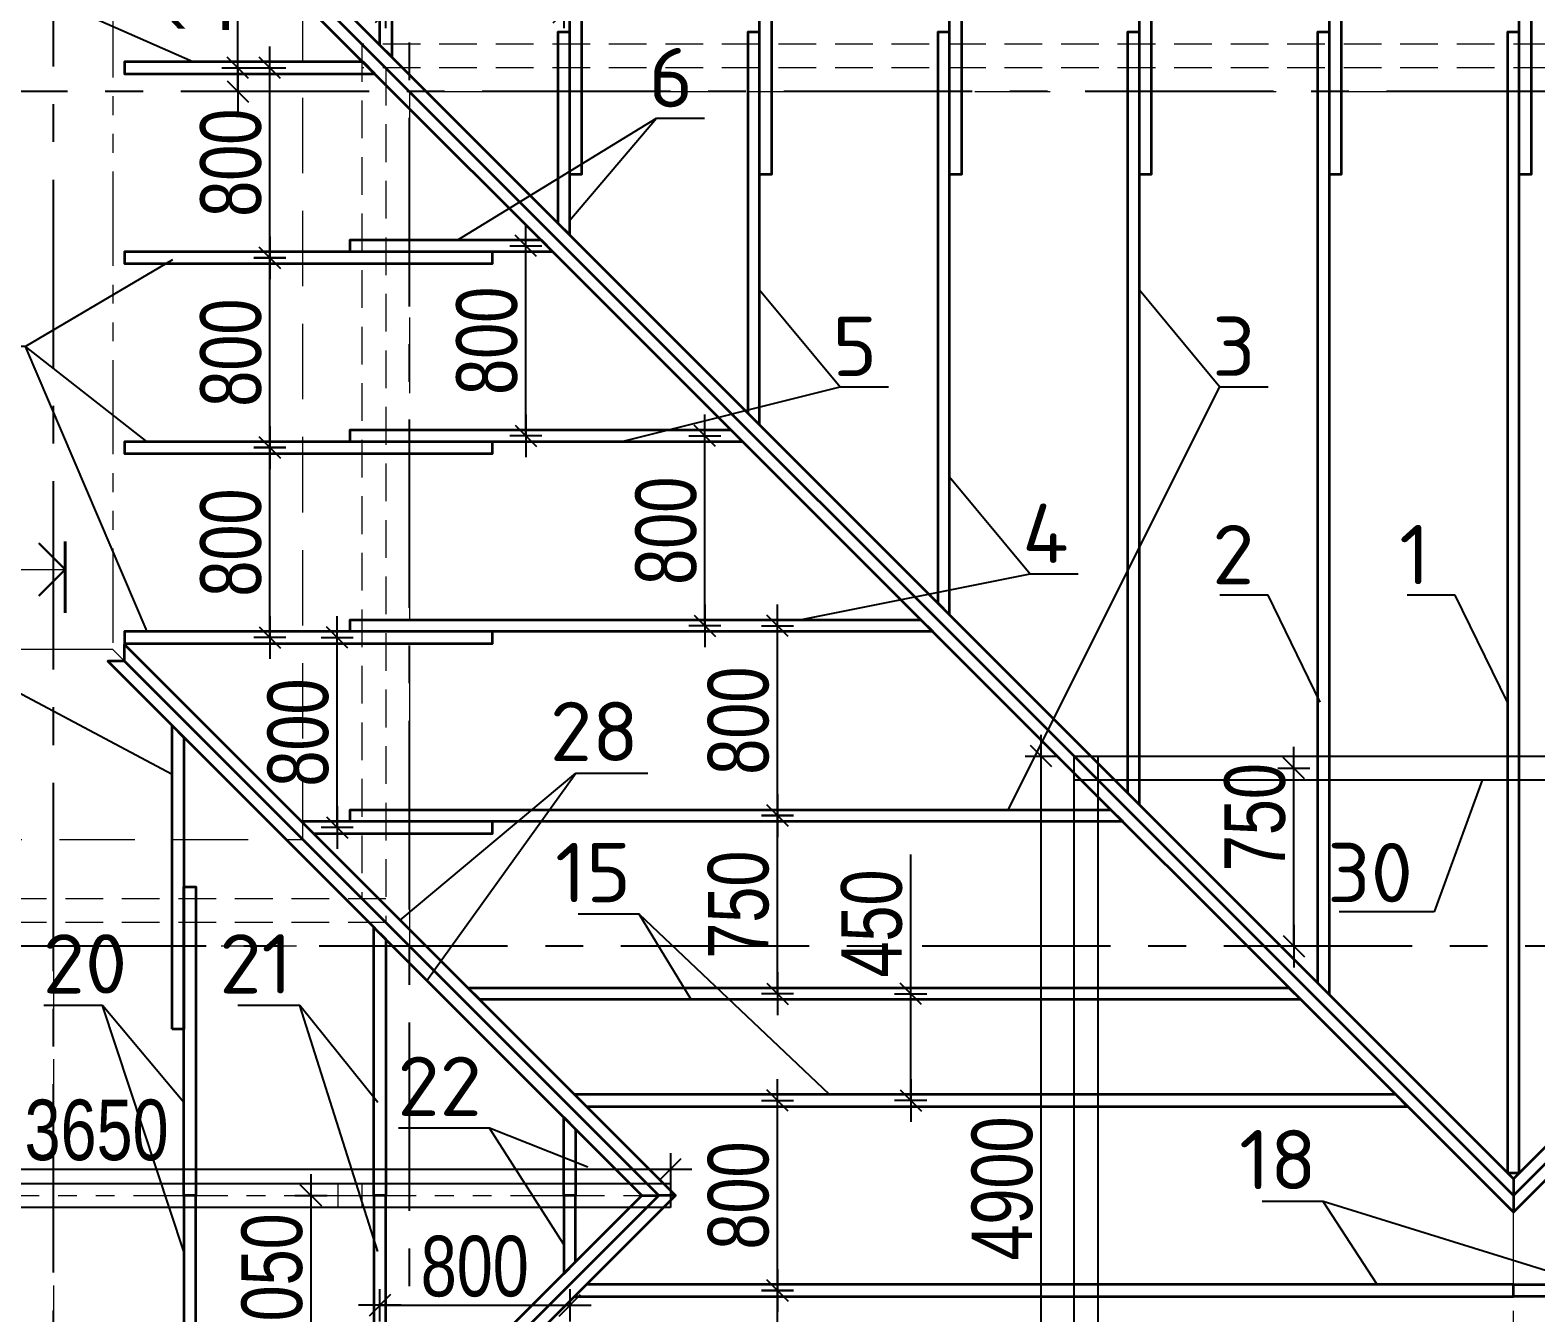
# Model space of a CAD drawing. Extents: x -12289450 to -10763036, y -7834513 to -6150123.
# Drawn here: x -10999587 to -10993244, y -7682262 to -7676859 of the extents above; entities that cross this region are included whole.
import ezdxf

# ---------------------------------------------------------------- set-up
doc = ezdxf.new("R2010")
doc.units = 0
doc.header["$LTSCALE"] = 25
doc.header["$PDMODE"] = 35
for name, pattern in [('CENTER', [50.8, 31.75, -6.35, 6.35, -6.35]), ('HIDDEN', [9.525, 6.35, -3.175]), ('HIDDEN2', [4.7625, 3.175, -1.5875]), ('PHANTOM2', [31.75, 15.875, -3.175, 3.175, -3.175, 3.175, -3.175])]:
    doc.linetypes.add(name, pattern=pattern)
doc.layers.get('DefPoints').update_dxf_attribs({"color": 10, "lineweight": 30})
for name, color, linetype in [('001-ПЕРЕГОРОДКИ', 5, 'Continuous'), ('005-РАЗМЕРЫ', 252, 'Continuous'), ('008-ШТРИХОВКА', 252, 'Continuous'), ('014-ОСИ', 251, 'CENTER'), ('Крыши', 7, 'Continuous')]:
    doc.layers.add(name, color=color, linetype=linetype)
for name, color, linetype, lineweight in [('Перегор', 4, 'Continuous', 20), ('Стена', 7, 'Continuous', 5), ('СТЕНЫ', 5, 'Continuous', 40), ('тонкий', 114, 'Continuous', 20)]:
    doc.layers.add(name, color=color, linetype=linetype, lineweight=lineweight)
doc.styles.add('ROMANT', font='romant.shx', dxfattribs={"height": 2})
doc.styles.add('RUSS', font='russ', dxfattribs={"width": 0.8})
doc.styles.add('TXT0', font='txt', dxfattribs={"width": 0.8})
doc.dimstyles.new('RUSS100', dxfattribs={"dimscale": 100, "dimtxt": 2, "dimasz": 1, "dimexe": 0.5, "dimexo": 3, "dimgap": 0.5, "dimtad": 1, "dimdec": 0, "dimrnd": 2.5, "dimzin": 0, "dimdsep": 46, "dimtxsty": 'RUSS', "dimblk1": 'ARCHTICK', "dimblk2": 'ARCHTICK', "dimsah": 1, "dimcen": 3, "dimdle": 1, "dimadec": 0, "dimazin": 2, "dimtp": 6, "dimtm": 6, "dimtfac": 3, "dimtdec": 0, "dimtmove": 2, "dimatfit": 3, "dimldrblk": 'NONE', "dimfxl": 0, "dimtolj": 1, "dimtzin": 0, "dimarcsym": 0})
doc.dimstyles.new('РАЗМЕРЫ', dxfattribs={"dimscale": 30, "dimtxt": 8.5, "dimasz": 0.15, "dimexe": 0, "dimexo": 0, "dimgap": 1.2, "dimtad": 1, "dimdec": 0, "dimzin": 0, "dimdsep": 46, "dimtxsty": 'TXT0', "dimblk1": 'A8MITTA', "dimblk2": 'A8MITTA', "dimsah": 1, "dimcen": 2, "dimse1": 1, "dimse2": 1, "dimadec": 0, "dimazin": 0, "dimtp": 6, "dimtm": 6, "dimtfac": 1, "dimtdec": 0, "dimtofl": 0, "dimtmove": 0, "dimatfit": 3, "dimldrblk": 'A8MITTA', "dimfxl": 0, "dimtolj": 1, "dimtzin": 0, "dimarcsym": 0})

# ---------------------------------------------------------------- blocks, each defined once
blk = doc.blocks.new('_ArchTick')
at = {"color": 0, "linetype": 'ByBlock', "const_width": 0.15}
blk.add_lwpolyline([(-0.5, -0.5), (0.5, 0.5)], dxfattribs=at)
blk = doc.blocks.new('A8MITTA', base_point=(3180, 3140))
for p, q in [((3170, 3130), (3190, 3150)), ((3180, 3155), (3180, 3125)), ((3160, 3140), (3200, 3140))]:
    blk.add_line(p, q)
blk = doc.blocks.new('*D810')
at = {"layer": '005-РАЗМЕРЫ', "color": 0, "lineweight": -2, "ltscale": 1.2, "transparency": 16777216}
blk.add_line((-10998084.9, -7676782.3), (-10997343.9, -7676782.3), dxfattribs=at)
at = {"layer": 'DefPoints', "color": 0, "ltscale": 1.2, "transparency": 16777216}
for p in [(-10997339.4, -7676274.7), (-10997339.4, -7676782.3), (-10998089.4, -7677224.7)]:
    blk.add_point(p, dxfattribs=at)
at = {"layer": '005-РАЗМЕРЫ', "color": 0, "lineweight": -2, "ltscale": 1.2, "transparency": 16777216, "xscale": 4.5, "yscale": 4.5, "zscale": 4.5, "rotation": 180}
blk.add_blockref('A8MITTA', (-10998089.4, -7676782.3), dxfattribs=at)
at = {"layer": '005-РАЗМЕРЫ', "color": 0, "lineweight": -2, "ltscale": 1.2, "transparency": 16777216, "xscale": 4.5, "yscale": 4.5, "zscale": 4.5}
blk.add_blockref('A8MITTA', (-10997339.4, -7676782.3), dxfattribs=at)
at = {"layer": '005-РАЗМЕРЫ', "color": 0, "ltscale": 1.2, "transparency": 16777216, "insert": (-10997739.4, -7676618.8), "char_height": 255, "attachment_point": 5, "style": 'TXT0'}
blk.add_mtext('\\A1;750', dxfattribs=at)
blk = doc.blocks.new('*D843')
at = {"layer": '005-РАЗМЕРЫ', "color": 0, "lineweight": -2, "ltscale": 1.2, "transparency": 16777216}
blk.add_line((-10998577.8, -7679412.7), (-10998577.8, -7678621.7), dxfattribs=at)
at = {"layer": 'DefPoints', "color": 0, "ltscale": 1.2, "transparency": 16777216}
for p in [(-10999189.4, -7678617.2), (-10998577.8, -7678617.2), (-10999189.4, -7679417.2)]:
    blk.add_point(p, dxfattribs=at)
at = {"layer": '005-РАЗМЕРЫ', "color": 0, "lineweight": -2, "ltscale": 1.2, "transparency": 16777216, "xscale": 4.5, "yscale": 4.5, "zscale": 4.5}
for p, rotation in [((-10998577.8, -7678617.2), 90), ((-10998577.8, -7679417.2), 270)]:
    blk.add_blockref('A8MITTA', p, dxfattribs=dict(at, rotation=rotation))
at = {"layer": '005-РАЗМЕРЫ', "color": 0, "ltscale": 1.2, "transparency": 16777216, "insert": (-10998741.3, -7679017.2), "char_height": 255, "attachment_point": 5, "rotation": 90, "style": 'TXT0'}
blk.add_mtext('\\A1;800', dxfattribs=at)
blk = doc.blocks.new('*D844')
at = {"layer": '005-РАЗМЕРЫ', "color": 0, "lineweight": -2, "ltscale": 1.2, "transparency": 16777216}
blk.add_line((-10998577.8, -7678612.7), (-10998577.8, -7677821.7), dxfattribs=at)
at = {"layer": 'DefPoints', "color": 0, "ltscale": 1.2, "transparency": 16777216}
for p in [(-10999189.4, -7677817.2), (-10998577.8, -7677817.2), (-10999189.4, -7678617.2)]:
    blk.add_point(p, dxfattribs=at)
at = {"layer": '005-РАЗМЕРЫ', "color": 0, "lineweight": -2, "ltscale": 1.2, "transparency": 16777216, "xscale": 4.5, "yscale": 4.5, "zscale": 4.5}
for p, rotation in [((-10998577.8, -7677817.2), 90), ((-10998577.8, -7678617.2), 270)]:
    blk.add_blockref('A8MITTA', p, dxfattribs=dict(at, rotation=rotation))
at = {"layer": '005-РАЗМЕРЫ', "color": 0, "ltscale": 1.2, "transparency": 16777216, "insert": (-10998741.3, -7678217.2), "char_height": 255, "attachment_point": 5, "rotation": 90, "style": 'TXT0'}
blk.add_mtext('\\A1;800', dxfattribs=at)
blk = doc.blocks.new('*D845')
at = {"layer": '005-РАЗМЕРЫ', "color": 0, "lineweight": -2, "ltscale": 1.2, "transparency": 16777216}
blk.add_line((-10998294.4, -7680212.7), (-10998294.4, -7679421.7), dxfattribs=at)
at = {"layer": 'DefPoints', "color": 0, "ltscale": 1.2, "transparency": 16777216}
for p in [(-10998906.1, -7679417.2), (-10998294.4, -7679417.2), (-10998906.1, -7680217.2)]:
    blk.add_point(p, dxfattribs=at)
at = {"layer": '005-РАЗМЕРЫ', "color": 0, "lineweight": -2, "ltscale": 1.2, "transparency": 16777216, "xscale": 4.5, "yscale": 4.5, "zscale": 4.5}
for p, rotation in [((-10998294.4, -7679417.2), 90), ((-10998294.4, -7680217.2), 270)]:
    blk.add_blockref('A8MITTA', p, dxfattribs=dict(at, rotation=rotation))
at = {"layer": '005-РАЗМЕРЫ', "color": 0, "ltscale": 1.2, "transparency": 16777216, "insert": (-10998457.9, -7679817.2), "char_height": 255, "attachment_point": 5, "rotation": 90, "style": 'TXT0'}
blk.add_mtext('\\A1;800', dxfattribs=at)
blk = doc.blocks.new('*D846')
at = {"layer": '005-РАЗМЕРЫ', "color": 0, "lineweight": -2, "ltscale": 1.2, "transparency": 16777216}
blk.add_line((-10998577.8, -7677812.7), (-10998577.8, -7677021.7), dxfattribs=at)
at = {"layer": 'DefPoints', "color": 0, "ltscale": 1.2, "transparency": 16777216}
for p in [(-10999189.4, -7677017.2), (-10998577.8, -7677017.2), (-10999189.4, -7677817.2)]:
    blk.add_point(p, dxfattribs=at)
at = {"layer": '005-РАЗМЕРЫ', "color": 0, "lineweight": -2, "ltscale": 1.2, "transparency": 16777216, "xscale": 4.5, "yscale": 4.5, "zscale": 4.5}
for p, rotation in [((-10998577.8, -7677017.2), 90), ((-10998577.8, -7677817.2), 270)]:
    blk.add_blockref('A8MITTA', p, dxfattribs=dict(at, rotation=rotation))
at = {"layer": '005-РАЗМЕРЫ', "color": 0, "ltscale": 1.2, "transparency": 16777216, "insert": (-10998741.3, -7677417.2), "char_height": 255, "attachment_point": 5, "rotation": 90, "style": 'TXT0'}
blk.add_mtext('\\A1;800', dxfattribs=at)
blk = doc.blocks.new('*D847')
at = {"layer": '005-РАЗМЕРЫ', "color": 0, "lineweight": -2, "ltscale": 1.2, "transparency": 16777216}
for p, q in [((-10998712.3, -7677017.2), (-10998712.3, -7676410.9)), ((-10998712.3, -7677112.7), (-10998712.3, -7677021.7))]:
    blk.add_line(p, q, dxfattribs=at)
at = {"layer": 'DefPoints', "color": 0, "ltscale": 1.2, "transparency": 16777216}
for p in [(-10999189.4, -7677017.2), (-10999189.4, -7677117.2), (-10998712.3, -7677117.2)]:
    blk.add_point(p, dxfattribs=at)
at = {"layer": '005-РАЗМЕРЫ', "color": 0, "lineweight": -2, "ltscale": 1.2, "transparency": 16777216, "xscale": 4.5, "yscale": 4.5, "zscale": 4.5}
for p, rotation in [((-10998712.3, -7677017.2), 90), ((-10998712.3, -7677117.2), 270)]:
    blk.add_blockref('A8MITTA', p, dxfattribs=dict(at, rotation=rotation))
at = {"layer": '005-РАЗМЕРЫ', "color": 0, "ltscale": 1.2, "transparency": 16777216, "insert": (-10998875.8, -7676650.9), "char_height": 255, "attachment_point": 5, "rotation": 90, "style": 'TXT0'}
blk.add_mtext('\\A1;100', dxfattribs=at)
blk = doc.blocks.new('*D848')
at = {"layer": '005-РАЗМЕРЫ', "color": 0, "lineweight": -2, "ltscale": 1.2, "transparency": 16777216}
blk.add_line((-10998404.2, -7682812.7), (-10998404.2, -7681771.7), dxfattribs=at)
at = {"layer": 'DefPoints', "color": 0, "ltscale": 1.2, "transparency": 16777216}
for p in [(-10998404.2, -7681767.2), (-10998344.2, -7681767.2), (-10998344.2, -7682817.2)]:
    blk.add_point(p, dxfattribs=at)
at = {"layer": '005-РАЗМЕРЫ', "color": 0, "lineweight": -2, "ltscale": 1.2, "transparency": 16777216, "xscale": 4.5, "yscale": 4.5, "zscale": 4.5}
for p, rotation in [((-10998404.2, -7681767.2), 90), ((-10998404.2, -7682817.2), 270)]:
    blk.add_blockref('A8MITTA', p, dxfattribs=dict(at, rotation=rotation))
at = {"layer": '005-РАЗМЕРЫ', "color": 0, "ltscale": 1.2, "transparency": 16777216, "insert": (-10998567.7, -7682145.7), "char_height": 255, "attachment_point": 5, "rotation": 90, "style": 'TXT0'}
blk.add_mtext('\\A1;1050', dxfattribs=at)
blk = doc.blocks.new('*D849')
at = {"layer": '005-РАЗМЕРЫ', "color": 0, "lineweight": -2, "ltscale": 1.2, "transparency": 16777216}
blk.add_line((-11000534.9, -7681656.2), (-10996893.9, -7681656.2), dxfattribs=at)
at = {"layer": 'DefPoints', "color": 0, "ltscale": 1.2, "transparency": 16777216}
for p in [(-10996889.4, -7681656.2), (-11000539.4, -7681717.2), (-10996889.4, -7681717.2)]:
    blk.add_point(p, dxfattribs=at)
at = {"layer": '005-РАЗМЕРЫ', "color": 0, "lineweight": -2, "ltscale": 1.2, "transparency": 16777216, "xscale": 4.5, "yscale": 4.5, "zscale": 4.5, "rotation": 180}
blk.add_blockref('A8MITTA', (-11000539.4, -7681656.2), dxfattribs=at)
at = {"layer": '005-РАЗМЕРЫ', "color": 0, "lineweight": -2, "ltscale": 1.2, "transparency": 16777216, "xscale": 4.5, "yscale": 4.5, "zscale": 4.5}
blk.add_blockref('A8MITTA', (-10996889.4, -7681656.2), dxfattribs=at)
at = {"layer": '005-РАЗМЕРЫ', "color": 0, "ltscale": 1.2, "transparency": 16777216, "insert": (-10999307.5, -7681492.7), "char_height": 255, "attachment_point": 5, "style": 'TXT0'}
blk.add_mtext('\\A1;3650', dxfattribs=at)
blk = doc.blocks.new('*D854')
at = {"layer": '005-РАЗМЕРЫ', "color": 0, "lineweight": -2, "ltscale": 1.2, "transparency": 16777216}
blk.add_line((-10996439.7, -7682962.7), (-10996439.7, -7682171.7), dxfattribs=at)
at = {"layer": 'DefPoints', "color": 0, "ltscale": 1.2, "transparency": 16777216}
for p in [(-10996680.6, -7682167.2), (-10996439.7, -7682167.2), (-10997051.4, -7682967.2)]:
    blk.add_point(p, dxfattribs=at)
at = {"layer": '005-РАЗМЕРЫ', "color": 0, "lineweight": -2, "ltscale": 1.2, "transparency": 16777216, "xscale": 4.5, "yscale": 4.5, "zscale": 4.5}
for p, rotation in [((-10996439.7, -7682167.2), 90), ((-10996439.7, -7682967.2), 270)]:
    blk.add_blockref('A8MITTA', p, dxfattribs=dict(at, rotation=rotation))
at = {"layer": '005-РАЗМЕРЫ', "color": 0, "ltscale": 1.2, "transparency": 16777216, "insert": (-10996603.2, -7682567.2), "char_height": 255, "attachment_point": 5, "rotation": 90, "style": 'TXT0'}
blk.add_mtext('\\A1;800', dxfattribs=at)
blk = doc.blocks.new('*D855')
at = {"layer": '005-РАЗМЕРЫ', "color": 0, "lineweight": -2, "ltscale": 1.2, "transparency": 16777216}
blk.add_line((-10996439.7, -7682162.7), (-10996439.7, -7681371.7), dxfattribs=at)
at = {"layer": 'DefPoints', "color": 0, "ltscale": 1.2, "transparency": 16777216}
for p in [(-10996680.6, -7681367.2), (-10996439.7, -7681367.2), (-10997051.4, -7682167.2)]:
    blk.add_point(p, dxfattribs=at)
at = {"layer": '005-РАЗМЕРЫ', "color": 0, "lineweight": -2, "ltscale": 1.2, "transparency": 16777216, "xscale": 4.5, "yscale": 4.5, "zscale": 4.5}
for p, rotation in [((-10996439.7, -7681367.2), 90), ((-10996439.7, -7682167.2), 270)]:
    blk.add_blockref('A8MITTA', p, dxfattribs=dict(at, rotation=rotation))
at = {"layer": '005-РАЗМЕРЫ', "color": 0, "ltscale": 1.2, "transparency": 16777216, "insert": (-10996603.2, -7681767.2), "char_height": 255, "attachment_point": 5, "rotation": 90, "style": 'TXT0'}
blk.add_mtext('\\A1;800', dxfattribs=at)
blk = doc.blocks.new('*D856')
at = {"layer": '005-РАЗМЕРЫ', "color": 0, "lineweight": -2, "ltscale": 1.2, "transparency": 16777216}
for p, q in [((-10995878.1, -7680917.2), (-10995878.1, -7680330.7)), ((-10995878.1, -7681362.7), (-10995878.1, -7680921.7))]:
    blk.add_line(p, q, dxfattribs=at)
at = {"layer": 'DefPoints', "color": 0, "ltscale": 1.2, "transparency": 16777216}
for p in [(-10997718.7, -7680917.2), (-10995878.1, -7680917.2), (-10997051.4, -7681367.2)]:
    blk.add_point(p, dxfattribs=at)
at = {"layer": '005-РАЗМЕРЫ', "color": 0, "lineweight": -2, "ltscale": 1.2, "transparency": 16777216, "xscale": 4.5, "yscale": 4.5, "zscale": 4.5}
for p, rotation in [((-10995878.1, -7680917.2), 90), ((-10995878.1, -7681367.2), 270)]:
    blk.add_blockref('A8MITTA', p, dxfattribs=dict(at, rotation=rotation))
at = {"layer": '005-РАЗМЕРЫ', "color": 0, "ltscale": 1.2, "transparency": 16777216, "insert": (-10996041.6, -7680621.7), "char_height": 255, "attachment_point": 5, "rotation": 90, "style": 'TXT0'}
blk.add_mtext('\\A1;450', dxfattribs=at)
blk = doc.blocks.new('*D857')
at = {"layer": '005-РАЗМЕРЫ', "color": 0, "lineweight": -2, "ltscale": 1.2, "transparency": 16777216}
blk.add_line((-10996439.7, -7680912.7), (-10996439.7, -7680171.7), dxfattribs=at)
at = {"layer": 'DefPoints', "color": 0, "ltscale": 1.2, "transparency": 16777216}
for p in [(-10998239.4, -7680167.2), (-10996439.7, -7680167.2), (-10997051.4, -7680917.2)]:
    blk.add_point(p, dxfattribs=at)
at = {"layer": '005-РАЗМЕРЫ', "color": 0, "lineweight": -2, "ltscale": 1.2, "transparency": 16777216, "xscale": 4.5, "yscale": 4.5, "zscale": 4.5}
for p, rotation in [((-10996439.7, -7680167.2), 90), ((-10996439.7, -7680917.2), 270)]:
    blk.add_blockref('A8MITTA', p, dxfattribs=dict(at, rotation=rotation))
at = {"layer": '005-РАЗМЕРЫ', "color": 0, "ltscale": 1.2, "transparency": 16777216, "insert": (-10996603.2, -7680542.2), "char_height": 255, "attachment_point": 5, "rotation": 90, "style": 'TXT0'}
blk.add_mtext('\\A1;750', dxfattribs=at)
blk = doc.blocks.new('*D858')
at = {"layer": '005-РАЗМЕРЫ', "color": 0, "lineweight": -2, "ltscale": 1.2, "transparency": 16777216}
blk.add_line((-10996439.7, -7680162.7), (-10996439.7, -7679371.7), dxfattribs=at)
at = {"layer": 'DefPoints', "color": 0, "ltscale": 1.2, "transparency": 16777216}
for p in [(-10998239.4, -7679367.2), (-10996439.7, -7679367.2), (-10997051.4, -7680167.2)]:
    blk.add_point(p, dxfattribs=at)
at = {"layer": '005-РАЗМЕРЫ', "color": 0, "lineweight": -2, "ltscale": 1.2, "transparency": 16777216, "xscale": 4.5, "yscale": 4.5, "zscale": 4.5}
for p, rotation in [((-10996439.7, -7679367.2), 90), ((-10996439.7, -7680167.2), 270)]:
    blk.add_blockref('A8MITTA', p, dxfattribs=dict(at, rotation=rotation))
at = {"layer": '005-РАЗМЕРЫ', "color": 0, "ltscale": 1.2, "transparency": 16777216, "insert": (-10996603.2, -7679767.2), "char_height": 255, "attachment_point": 5, "rotation": 90, "style": 'TXT0'}
blk.add_mtext('\\A1;800', dxfattribs=at)
blk = doc.blocks.new('*D859')
at = {"layer": '005-РАЗМЕРЫ', "color": 0, "lineweight": -2, "ltscale": 1.2, "transparency": 16777216}
blk.add_line((-10996744.7, -7679362.7), (-10996744.7, -7678571.7), dxfattribs=at)
at = {"layer": 'DefPoints', "color": 0, "ltscale": 1.2, "transparency": 16777216}
for p in [(-10998544.4, -7678567.2), (-10996744.7, -7678567.2), (-10997356.3, -7679367.2)]:
    blk.add_point(p, dxfattribs=at)
at = {"layer": '005-РАЗМЕРЫ', "color": 0, "lineweight": -2, "ltscale": 1.2, "transparency": 16777216, "xscale": 4.5, "yscale": 4.5, "zscale": 4.5}
for p, rotation in [((-10996744.7, -7678567.2), 90), ((-10996744.7, -7679367.2), 270)]:
    blk.add_blockref('A8MITTA', p, dxfattribs=dict(at, rotation=rotation))
at = {"layer": '005-РАЗМЕРЫ', "color": 0, "ltscale": 1.2, "transparency": 16777216, "insert": (-10996908.2, -7678967.2), "char_height": 255, "attachment_point": 5, "rotation": 90, "style": 'TXT0'}
blk.add_mtext('\\A1;800', dxfattribs=at)
blk = doc.blocks.new('*D860')
at = {"layer": '005-РАЗМЕРЫ', "color": 0, "lineweight": -2, "ltscale": 1.2, "transparency": 16777216}
blk.add_line((-10997499.3, -7678562.7), (-10997499.3, -7677771.7), dxfattribs=at)
at = {"layer": 'DefPoints', "color": 0, "ltscale": 1.2, "transparency": 16777216}
for p in [(-10999299.1, -7677767.2), (-10997499.3, -7677767.2), (-10998111, -7678567.2)]:
    blk.add_point(p, dxfattribs=at)
at = {"layer": '005-РАЗМЕРЫ', "color": 0, "lineweight": -2, "ltscale": 1.2, "transparency": 16777216, "xscale": 4.5, "yscale": 4.5, "zscale": 4.5}
for p, rotation in [((-10997499.3, -7677767.2), 90), ((-10997499.3, -7678567.2), 270)]:
    blk.add_blockref('A8MITTA', p, dxfattribs=dict(at, rotation=rotation))
at = {"layer": '005-РАЗМЕРЫ', "color": 0, "ltscale": 1.2, "transparency": 16777216, "insert": (-10997662.8, -7678167.2), "char_height": 255, "attachment_point": 5, "rotation": 90, "style": 'TXT0'}
blk.add_mtext('\\A1;800', dxfattribs=at)
blk = doc.blocks.new('*D874')
at = {"layer": '005-РАЗМЕРЫ', "color": 0, "lineweight": -2, "ltscale": 1.2, "transparency": 16777216}
blk.add_line((-10998109.9, -7682229.8), (-10997318.9, -7682229.8), dxfattribs=at)
at = {"layer": 'DefPoints', "color": 0, "ltscale": 1.2, "transparency": 16777216}
for p in [(-10997314.4, -7682229.8), (-10997314.4, -7682400), (-10998114.4, -7682595.7)]:
    blk.add_point(p, dxfattribs=at)
at = {"layer": '005-РАЗМЕРЫ', "color": 0, "lineweight": -2, "ltscale": 1.2, "transparency": 16777216, "xscale": 4.5, "yscale": 4.5, "zscale": 4.5, "rotation": 180}
blk.add_blockref('A8MITTA', (-10998114.4, -7682229.8), dxfattribs=at)
at = {"layer": '005-РАЗМЕРЫ', "color": 0, "lineweight": -2, "ltscale": 1.2, "transparency": 16777216, "xscale": 4.5, "yscale": 4.5, "zscale": 4.5}
blk.add_blockref('A8MITTA', (-10997314.4, -7682229.8), dxfattribs=at)
at = {"layer": '005-РАЗМЕРЫ', "color": 0, "ltscale": 1.2, "transparency": 16777216, "insert": (-10997714.4, -7682066.3), "char_height": 255, "attachment_point": 5, "style": 'TXT0'}
blk.add_mtext('\\A1;800', dxfattribs=at)
blk = doc.blocks.new('*D882')
at = {"layer": '005-РАЗМЕРЫ', "color": 0, "lineweight": -2, "ltscale": 1.2, "transparency": 16777216}
blk.add_line((-10994264.1, -7680712.7), (-10994264.1, -7679971.7), dxfattribs=at)
at = {"layer": 'DefPoints', "color": 0, "ltscale": 1.2, "transparency": 16777216}
for p in [(-10995089.4, -7679967.2), (-10994264.1, -7679967.2), (-10994532.3, -7680717.2)]:
    blk.add_point(p, dxfattribs=at)
at = {"layer": '005-РАЗМЕРЫ', "color": 0, "lineweight": -2, "ltscale": 1.2, "transparency": 16777216, "xscale": 4.5, "yscale": 4.5, "zscale": 4.5}
for p, rotation in [((-10994264.1, -7679967.2), 90), ((-10994264.1, -7680717.2), 270)]:
    blk.add_blockref('A8MITTA', p, dxfattribs=dict(at, rotation=rotation))
at = {"layer": '005-РАЗМЕРЫ', "color": 0, "ltscale": 1.2, "transparency": 16777216, "insert": (-10994427.6, -7680173.6), "char_height": 255, "attachment_point": 5, "rotation": 90, "style": 'TXT0'}
blk.add_mtext('\\A1;750', dxfattribs=at)
blk = doc.blocks.new('*D887')
at = {"layer": '005-РАЗМЕРЫ', "color": 0, "lineweight": -2, "ltscale": 1.2, "transparency": 16777216}
blk.add_line((-10995328.6, -7684812.7), (-10995328.6, -7679921.7), dxfattribs=at)
at = {"layer": 'DefPoints', "color": 0, "ltscale": 1.2, "transparency": 16777216}
for p in [(-10995328.6, -7679917.2), (-10995189.4, -7679917.2), (-10995189.4, -7684817.2)]:
    blk.add_point(p, dxfattribs=at)
at = {"layer": '005-РАЗМЕРЫ', "color": 0, "lineweight": -2, "ltscale": 1.2, "transparency": 16777216, "xscale": 4.5, "yscale": 4.5, "zscale": 4.5}
for p, rotation in [((-10995328.6, -7679917.2), 90), ((-10995328.6, -7684817.2), 270)]:
    blk.add_blockref('A8MITTA', p, dxfattribs=dict(at, rotation=rotation))
at = {"layer": '005-РАЗМЕРЫ', "color": 0, "ltscale": 1.2, "transparency": 16777216, "insert": (-10995492.1, -7681738.1), "char_height": 255, "attachment_point": 5, "rotation": 90, "style": 'TXT0'}
blk.add_mtext('\\A1;4900', dxfattribs=at)

msp = doc.modelspace()

# ---------------------------------------------------------------- linework, layer by layer
at = {"layer": '001-ПЕРЕГОРОДКИ', "color": 5, "linetype": 'HIDDEN2', "lineweight": 13, "ltscale": 4}
for p, q in [((-10998439.4, -7676667.2), (-10998439.4, -7680267.2)), ((-10999939.4, -7680267.2), (-10998439.4, -7680267.2)), ((-10997989.4, -7680717.2), (-10999489.4, -7680717.2)), ((-10999489.4, -7680717.2), (-10999489.4, -7682817.2))]:
    msp.add_line(p, q, dxfattribs=at)
for points in [[(-10997989.4, -7677117.2), (-10993079.4, -7677117.2)], [(-10997989.4, -7677117.2), (-10997989.4, -7680717.2)]]:
    msp.add_lwpolyline(points, dxfattribs=at)
at = {"layer": '001-ПЕРЕГОРОДКИ', "lineweight": 18, "ltscale": 100}
msp.add_lwpolyline([(-10999838.8, -7679130.5), (-10999439.4, -7679130.5)], dxfattribs=at)
msp.add_lwpolyline([(-10999838.8, -7679130.5), (-10999439.4, -7679130.5)], dxfattribs=at)
at = {"layer": '005-РАЗМЕРЫ', "color": 4, "lineweight": 35}
for points in [[(-10999189.4, -7675987.9), (-10999189.4, -7675987.9), (-10999189.4, -7675917.2), (-10993339.4, -7681767.2), (-10993339.4, -7681837.9), (-10999189.4, -7675987.9)], [(-10999189.4, -7675917.2), (-10999172, -7675917.2), (-10999118.7, -7675917.2), (-10993339.4, -7681696.5), (-10993339.4, -7681767.2), (-10999189.4, -7675917.2)], [(-10998114.4, -7676921.5), (-10998114.4, -7675917.2), (-10998064.4, -7675917.2), (-10998064.4, -7676971.5), (-10998114.4, -7676921.5)], [(-10997314.4, -7677467.2), (-10997314.4, -7675917.2), (-10997264.4, -7675917.2), (-10997264.4, -7677467.2), (-10997314.4, -7677467.2)], [(-10996514.4, -7677467.2), (-10996514.4, -7675917.2), (-10996464.4, -7675917.2), (-10996464.4, -7677467.2), (-10996514.4, -7677467.2)], [(-10995714.4, -7677467.2), (-10995714.4, -7675917.2), (-10995664.4, -7675917.2), (-10995664.4, -7677467.2), (-10995714.4, -7677467.2)], [(-10994914.4, -7677467.2), (-10994914.4, -7675917.2), (-10994864.4, -7675917.2), (-10994864.4, -7677467.2), (-10994914.4, -7677467.2)], [(-10994114.4, -7677467.2), (-10994114.4, -7675917.2), (-10994064.4, -7675917.2), (-10994064.4, -7677467.2), (-10994114.4, -7677467.2)], [(-10993314.4, -7677467.2), (-10993314.4, -7675917.2), (-10993264.4, -7675917.2), (-10993264.4, -7677467.2), (-10993314.4, -7677467.2)], [(-10998185.1, -7676992.2), (-10999189.4, -7676992.2), (-10999189.4, -7677042.2), (-10998135.1, -7677042.2), (-10998185.1, -7676992.2)], [(-10997639.4, -7677792.2), (-10999189.4, -7677792.2), (-10999189.4, -7677842.2), (-10997639.4, -7677842.2), (-10997639.4, -7677792.2)], [(-10997639.4, -7678592.2), (-10999189.4, -7678592.2), (-10999189.4, -7678642.2), (-10997639.4, -7678642.2), (-10997639.4, -7678592.2)], [(-10997639.4, -7679392.2), (-10999189.4, -7679392.2), (-10999189.4, -7679442.2), (-10997639.4, -7679442.2), (-10997639.4, -7679392.2)], [(-10999189.4, -7679517.2), (-10999189.4, -7679446.5), (-10996868.7, -7681767.2), (-10996939.4, -7681767.2), (-10999189.4, -7679517.2)], [(-10999189.4, -7679517.2), (-10999260.1, -7679517.2), (-10997010.1, -7681767.2), (-10996939.4, -7681767.2), (-10999189.4, -7679517.2)], [(-10991574.8, -7680002.6), (-10991574.8, -7680002.6), (-10991610.1, -7679967.2), (-10993339.4, -7681696.5), (-10993339.4, -7681767.2), (-10991574.8, -7680002.6)], [(-10991539.4, -7680037.9), (-10991539.4, -7680037.9), (-10991574.8, -7680002.6), (-10993339.4, -7681767.2), (-10993339.4, -7681837.9), (-10991539.4, -7680037.9)], [(-10997639.4, -7680192.2), (-10998443.7, -7680192.2), (-10998393.7, -7680242.2), (-10997639.4, -7680242.2), (-10997639.4, -7680192.2)], [(-10999189.4, -7684017.2), (-10999260.1, -7684017.2), (-10997010.1, -7681767.2), (-10996939.4, -7681767.2), (-10999189.4, -7684017.2)], [(-10999189.4, -7684017.2), (-10999189.4, -7684087.9), (-10996868.7, -7681767.2), (-10996939.4, -7681767.2), (-10999189.4, -7684017.2)]]:
    msp.add_lwpolyline(points, close=True, dxfattribs=at)
for points in [[(-10997314.4, -7677721.5), (-10997314.4, -7676867.2), (-10997364.4, -7676867.2), (-10997364.4, -7677671.5), (-10997314.4, -7677721.5)], [(-10996514.4, -7678521.5), (-10996514.4, -7676867.2), (-10996564.4, -7676867.2), (-10996564.4, -7678471.5), (-10996514.4, -7678521.5)], [(-10995714.4, -7679321.5), (-10995714.4, -7676867.2), (-10995764.4, -7676867.2), (-10995764.4, -7679271.5), (-10995714.4, -7679321.5)], [(-10994914.4, -7680121.5), (-10994914.4, -7676867.2), (-10994964.4, -7676867.2), (-10994964.4, -7680071.5), (-10994914.4, -7680121.5)], [(-10994114.4, -7680921.5), (-10994114.4, -7676867.2), (-10994164.4, -7676867.2), (-10994164.4, -7680871.5), (-10994114.4, -7680921.5)], [(-10993314.4, -7681671.5), (-10993314.4, -7676867.2), (-10993364.4, -7676867.2), (-10993364.4, -7681671.5), (-10993314.4, -7681671.5)], [(-10997385.1, -7677792.2), (-10998239.4, -7677792.2), (-10998239.4, -7677742.2), (-10997435.1, -7677742.2), (-10997385.1, -7677792.2)], [(-10996585.1, -7678592.2), (-10998239.4, -7678592.2), (-10998239.4, -7678542.2), (-10996635.1, -7678542.2), (-10996585.1, -7678592.2)], [(-10995785.1, -7679392.2), (-10998239.4, -7679392.2), (-10998239.4, -7679342.2), (-10995835.1, -7679342.2), (-10995785.1, -7679392.2)], [(-10998989.4, -7681067.2), (-10998989.4, -7679787.9), (-10998939.4, -7679837.9), (-10998939.4, -7681067.2), (-10998989.4, -7681067.2)], [(-10994985.1, -7680192.2), (-10998239.4, -7680192.2), (-10998239.4, -7680142.2), (-10995035.1, -7680142.2), (-10994985.1, -7680192.2)], [(-10998939.4, -7681767.2), (-10998939.4, -7680467.2), (-10998889.4, -7680467.2), (-10998889.4, -7681767.2), (-10998939.4, -7681767.2)], [(-10998139.4, -7681767.2), (-10998139.4, -7680637.9), (-10998089.4, -7680687.9), (-10998089.4, -7681767.2), (-10998139.4, -7681767.2)], [(-10994235.1, -7680942.2), (-10997693.7, -7680942.2), (-10997743.7, -7680892.2), (-10994285.1, -7680892.2), (-10994235.1, -7680942.2)], [(-10993835.1, -7681342.2), (-10997293.7, -7681342.2), (-10997243.7, -7681392.2), (-10993785.1, -7681392.2), (-10993835.1, -7681342.2)], [(-10997339.4, -7681767.2), (-10997339.4, -7681437.9), (-10997289.4, -7681487.9), (-10997289.4, -7681767.2), (-10997339.4, -7681767.2)], [(-10998939.4, -7681767.2), (-10998939.4, -7683067.2), (-10998889.4, -7683067.2), (-10998889.4, -7681767.2), (-10998939.4, -7681767.2)], [(-10998139.4, -7681767.2), (-10998139.4, -7682896.5), (-10998089.4, -7682846.5), (-10998089.4, -7681767.2), (-10998139.4, -7681767.2)], [(-10997339.4, -7681767.2), (-10997339.4, -7682096.5), (-10997289.4, -7682046.5), (-10997289.4, -7681767.2), (-10997339.4, -7681767.2)], [(-10993339.4, -7682142.2), (-10997243.7, -7682142.2), (-10997293.7, -7682192.2), (-10993339.4, -7682192.2), (-10993339.4, -7682142.2)], [(-10993339.4, -7682142.2), (-10989435.1, -7682142.2), (-10989385.1, -7682192.2), (-10993339.4, -7682192.2), (-10993339.4, -7682142.2)]]:
    msp.add_lwpolyline(points, dxfattribs=at)
at = {"layer": '008-ШТРИХОВКА', "ltscale": 3}
msp.add_lwpolyline([(-10999189.4, -7684017.2), (-10996939.4, -7681767.2)], dxfattribs=at)
at = {"layer": '014-ОСИ'}
for points in [[(-10999489.4, -7683362.2), (-10999489.4, -7674309.1)], [(-10997989.4, -7688182), (-10997989.4, -7674309.1)], [(-10993079.4, -7677117.2), (-11002223.9, -7677117.2)], [(-10992495.8, -7680717.2), (-11002223.9, -7680717.2)]]:
    msp.add_lwpolyline(points, dxfattribs=at)
at = {"layer": 'Крыши', "color": 12, "linetype": 'PHANTOM2', "lineweight": 0}
for p, q in [((-10999239.4, -7675867.2), (-10999239.4, -7679467.2)), ((-10999239.4, -7679467.2), (-11000739.4, -7679467.2))]:
    msp.add_line(p, q, dxfattribs=at)
for points in [[(-10999239.4, -7675867.2), (-10993339.4, -7681767.2)], [(-10999239.4, -7679467.2), (-10996939.4, -7681767.2)], [(-10993339.4, -7681767.2), (-10991539.4, -7679967.2)], [(-11000739.4, -7681767.2), (-10996939.4, -7681767.2)], [(-10999239.4, -7684067.2), (-10996939.4, -7681767.2)], [(-10993339.4, -7682967.2), (-10993339.4, -7681767.2)]]:
    msp.add_lwpolyline(points, dxfattribs=at)
at = {"layer": 'СТЕНЫ', "color": 5, "lineweight": 30}
for points in [[(-10999439.4, -7679130.5), (-10999550.4, -7679019.5)], [(-10999439.4, -7679130.5), (-10999550.4, -7679241.5)]]:
    msp.add_lwpolyline(points, dxfattribs=at)
at = {"layer": 'СТЕНЫ', "ltscale": 4}
msp.add_lwpolyline([(-10999439.4, -7679012.7), (-10999439.4, -7679313.3)], dxfattribs=at)
at = {"layer": 'СТЕНЫ', "color": 1, "linetype": 'HIDDEN', "lineweight": 9, "ltscale": 3}
for points in [[(-10995189.4, -7679917.2), (-10995089.4, -7679917.2), (-10995089.4, -7680017.2), (-10995189.4, -7680017.2)], [(-10998289.4, -7681717.2), (-10998189.4, -7681717.2), (-10998189.4, -7681817.2), (-10998289.4, -7681817.2)]]:
    msp.add_lwpolyline(points, close=True, dxfattribs=at)
at = {"layer": 'СТЕНЫ', "color": 1, "lineweight": 25, "ltscale": 3}
msp.add_lwpolyline([(-10995189.4, -7684817.2), (-10995189.4, -7679917.2), (-10995089.4, -7679917.2), (-10995089.4, -7684817.2), (-10995189.4, -7684817.2)], dxfattribs=at)
for points in [[(-10990039.4, -7680017.2), (-10995189.4, -7680017.2), (-10995189.4, -7679917.2), (-10990039.4, -7679917.2), (-10989939.4, -7679917.2), (-10989939.4, -7680017.2)], [(-10996889.4, -7681817.2), (-11000539.4, -7681817.2), (-11000539.4, -7681717.2), (-10996889.4, -7681717.2), (-10996889.4, -7681717.2), (-10996889.4, -7681817.2)]]:
    msp.add_lwpolyline(points, close=True, dxfattribs=at)
at = {"layer": 'тонкий', "color": 3, "linetype": 'HIDDEN', "lineweight": 9}
for p, q in [((-10986989.4, -7676917.2), (-10998189.4, -7676917.2)), ((-10998189.4, -7676917.2), (-10998189.4, -7680517.2)), ((-10986989.4, -7677017.2), (-10998189.4, -7677017.2)), ((-10998089.4, -7677017.2), (-10998089.4, -7680617.2)), ((-10998089.4, -7680517.2), (-11000539.4, -7680517.2)), ((-10998089.4, -7680617.2), (-11000539.4, -7680617.2))]:
    msp.add_line(p, q, dxfattribs=at)

# ---------------------------------------------------------------- texts
at = {"layer": 'Стена', "linetype": 'Continuous', "ltscale": 100, "style": 'ROMANT'}
for s, p in [('6', (-10996982.5, -7677183.5)), ('5', (-10996208.3, -7678315.4)), ('3', (-10994608.3, -7678315.4)), ('4', (-10995408.3, -7679103.1)), ('2', (-10994608.3, -7679192.7)), ('1', (-10993820.2, -7679192.7)), ('28', (-10997397.9, -7679937.6)), ('15', (-10997375.8, -7680531.9)), ('30', (-10994123.8, -7680532.3)), ('20', (-10999534.4, -7680916.5)), ('21', (-10998790.5, -7680916.5)), ('22', (-10998040.4, -7681432.2)), ('18', (-10994494.5, -7681741.1))]:
    msp.add_text(s, height=250, dxfattribs=at).set_placement(p)

# ---------------------------------------------------------------- dimensions: what is measured, and where the dimension line sits
at = {"layer": '005-РАЗМЕРЫ', "ltscale": 1.2}
for base, p1, p2, picture, middle in [((-10997339.4, -7676782.3), (-10998089.4, -7677224.7), (-10997339.4, -7676274.7), '*D810', (-10997739.4, -7676782.3)), ((-10996889.4, -7681656.2), (-11000539.4, -7681717.2), (-10996889.4, -7681717.2), '*D849', (-10999307.5, -7681656.2))]:
    dim = msp.add_linear_dim(base=base, p1=p1, p2=p2, dimstyle='РАЗМЕРЫ', dxfattribs=at)
    dim.commit()
    dim.dimension.update_dxf_attribs({"geometry": picture, "text_midpoint": middle, "dimtype": 160})
for base, p1, p2, picture, middle in [((-10998712.3, -7677117.2), (-10999189.4, -7677017.2), (-10999189.4, -7677117.2), '*D847', (-10998712.3, -7676650.9)), ((-10998577.8, -7678617.2), (-10999189.4, -7679417.2), (-10999189.4, -7678617.2), '*D843', (-10998577.8, -7679017.2)), ((-10998294.4, -7679417.2), (-10998906.1, -7680217.2), (-10998906.1, -7679417.2), '*D845', (-10998294.4, -7679817.2)), ((-10995328.6, -7679917.2), (-10995189.4, -7684817.2), (-10995189.4, -7679917.2), '*D887', (-10995328.6, -7681738.1)), ((-10994264.1, -7679967.2), (-10994532.3, -7680717.2), (-10995089.4, -7679967.2), '*D882', (-10994264.1, -7680173.6)), ((-10995878.1, -7680917.2), (-10997051.4, -7681367.2), (-10997718.7, -7680917.2), '*D856', (-10995878.1, -7680621.7)), ((-10998404.2, -7681767.2), (-10998344.2, -7682817.2), (-10998344.2, -7681767.2), '*D848', (-10998404.2, -7682145.7))]:
    dim = msp.add_linear_dim(base=base, p1=p1, p2=p2, angle=90, dimstyle='РАЗМЕРЫ', dxfattribs=at)
    dim.commit()
    dim.dimension.update_dxf_attribs({"geometry": picture, "text_midpoint": middle, "dimtype": 160})
for base, p1, p2, picture, middle in [((-10998577.8, -7677017.2), (-10999189.4, -7677817.2), (-10999189.4, -7677017.2), '*D846', (-10998741.3, -7677417.2)), ((-10997499.3, -7677767.2), (-10998111, -7678567.2), (-10999299.1, -7677767.2), '*D860', (-10997662.8, -7678167.2)), ((-10998577.8, -7677817.2), (-10999189.4, -7678617.2), (-10999189.4, -7677817.2), '*D844', (-10998741.3, -7678217.2)), ((-10996744.7, -7678567.2), (-10997356.3, -7679367.2), (-10998544.4, -7678567.2), '*D859', (-10996908.2, -7678967.2)), ((-10996439.7, -7679367.2), (-10997051.4, -7680167.2), (-10998239.4, -7679367.2), '*D858', (-10996603.2, -7679767.2)), ((-10996439.7, -7680167.2), (-10997051.4, -7680917.2), (-10998239.4, -7680167.2), '*D857', (-10996603.2, -7680542.2)), ((-10996439.7, -7681367.2), (-10997051.4, -7682167.2), (-10996680.6, -7681367.2), '*D855', (-10996603.2, -7681767.2)), ((-10996439.7, -7682167.2), (-10997051.4, -7682967.2), (-10996680.6, -7682167.2), '*D854', (-10996603.2, -7682567.2))]:
    dim = msp.add_linear_dim(base=base, p1=p1, p2=p2, angle=90, dimstyle='РАЗМЕРЫ', dxfattribs=at)
    dim.commit()
    dim.dimension.update_dxf_attribs({"geometry": picture, "text_midpoint": middle})
dim = msp.add_linear_dim(base=(-10997314.4, -7682229.8), p1=(-10998114.4, -7682595.7), p2=(-10997314.4, -7682400), dimstyle='РАЗМЕРЫ', dxfattribs=at)
dim.commit()
dim.dimension.update_dxf_attribs({"geometry": '*D874', "text_midpoint": (-10997714.4, -7682066.3)})

# ---------------------------------------------------------------- leaders
at = {"layer": 'Перегор', "color": 6, "linetype": 'Continuous', "ltscale": 5}
for points in [[(-10998902.3, -7676992.2), (-10999728.5, -7676627.8), (-11000100.5, -7676627.8)], [(-10997786.4, -7677742.2), (-10996949.5, -7677229.8), (-10996746.1, -7677229.8)], [(-10997314.4, -7677658.4), (-10996949.5, -7677229.8), (-10996746.1, -7677229.8)], [(-10998988, -7677826.4), (-10999606.6, -7678190.8), (-11000069.6, -7678190.8)], [(-10996514.4, -7677952.1), (-10996175.3, -7678361.6), (-10995971.9, -7678361.6)], [(-10994914.4, -7677952.1), (-10994575.3, -7678361.6), (-10994371.9, -7678361.6)], [(-10999094.7, -7679392.2), (-10999606.6, -7678190.8), (-11000069.6, -7678190.8)], [(-10999094.7, -7678592.2), (-10999606.6, -7678190.8), (-10999921.8, -7678190.8)], [(-10997101.1, -7678592.2), (-10996175.3, -7678361.6), (-10995971.9, -7678361.6)], [(-10995467, -7680142.2), (-10994575.3, -7678361.6), (-10994371.9, -7678361.6)], [(-10995714.4, -7678739.8), (-10995375.3, -7679149.3), (-10995171.9, -7679149.3)], [(-10998989.4, -7679994.2), (-11000825.2, -7679015.4), (-11001233.4, -7679015.4)], [(-10996344.9, -7679342.2), (-10995375.3, -7679149.3), (-10995171.9, -7679149.3)], [(-10994152.5, -7679689.1), (-10994371.9, -7679239), (-10994575.3, -7679239)], [(-10993364.4, -7679689.1), (-10993583.9, -7679239), (-10993787.2, -7679239)], [(-10998029.1, -7680606.9), (-10997289.2, -7679988.5), (-10996985.1, -7679988.5)], [(-10997916.2, -7680861.2), (-10997289.2, -7679988.5), (-10996985.1, -7679988.5)], [(-10993471, -7680017.2), (-10993673.2, -7680571.9), (-10994073.3, -7680571.9)], [(-10996803.1, -7680942.2), (-10997021.6, -7680582.8), (-10997278.5, -7680582.8)], [(-10996219.5, -7681342.2), (-10997021.6, -7680582.8), (-10997278.5, -7680582.8)], [(-10998939.4, -7681374.9), (-10999282.1, -7680967.4), (-10999529.6, -7680967.4)], [(-10998939.4, -7682003.8), (-10999282.1, -7680967.4), (-10999529.6, -7680967.4)], [(-10998122.9, -7681374.9), (-10998451.1, -7680967.4), (-10998713, -7680967.4)], [(-10998122.9, -7682003.8), (-10998451.1, -7680967.4), (-10998713, -7680967.4)], [(-10997238.7, -7681647.8), (-10997651.9, -7681483.2), (-10998035.6, -7681483.2)], [(-10997339.4, -7681973.7), (-10997651.9, -7681483.2), (-10998035.6, -7681483.2)], [(-10993912.9, -7682142.2), (-10994140.3, -7681792), (-10994397.2, -7681792)], [(-10993013.9, -7682142.2), (-10994140.3, -7681792), (-10994397.2, -7681792)]]:
    msp.add_leader(points, dimstyle='RUSS100', override={"dimasz": 2, "dimgap": 0.5, "dimtad": 0, "dimfxl": 50}, dxfattribs=at)

doc.saveas('drawing.dxf')
